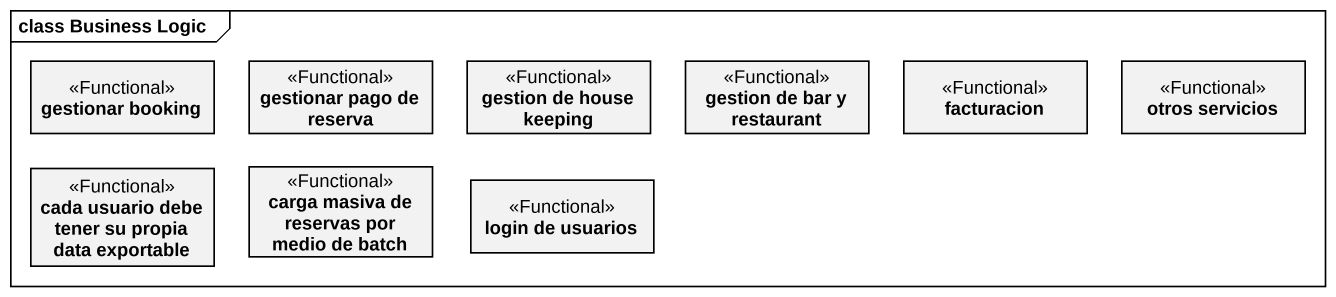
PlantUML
@startuml
mainframe class Business Logic
hide circle
hide empty members
class "gestionar booking" as gestionar_booking <<Functional>>
class "gestionar pago de reserva" as gestionar_pago_de_reserva <<Functional>>
class "gestion de house keeping" as gestion_de_house_keeping <<Functional>>
class "gestion de bar y restaurant" as gestion_de_bar_y_restaurant <<Functional>>
class facturacion <<Functional>>
class "otros servicios" as otros_servicios <<Functional>>
class "cada usuario debe tener su propia data exportable" as cada_usuario_debe_tener_su <<Functional>>
class "carga masiva de reservas por medio de batch" as carga_masiva_de_reservas <<Functional>>
class "login de usuarios" as login_de_usuarios <<Functional>>
@enduml
